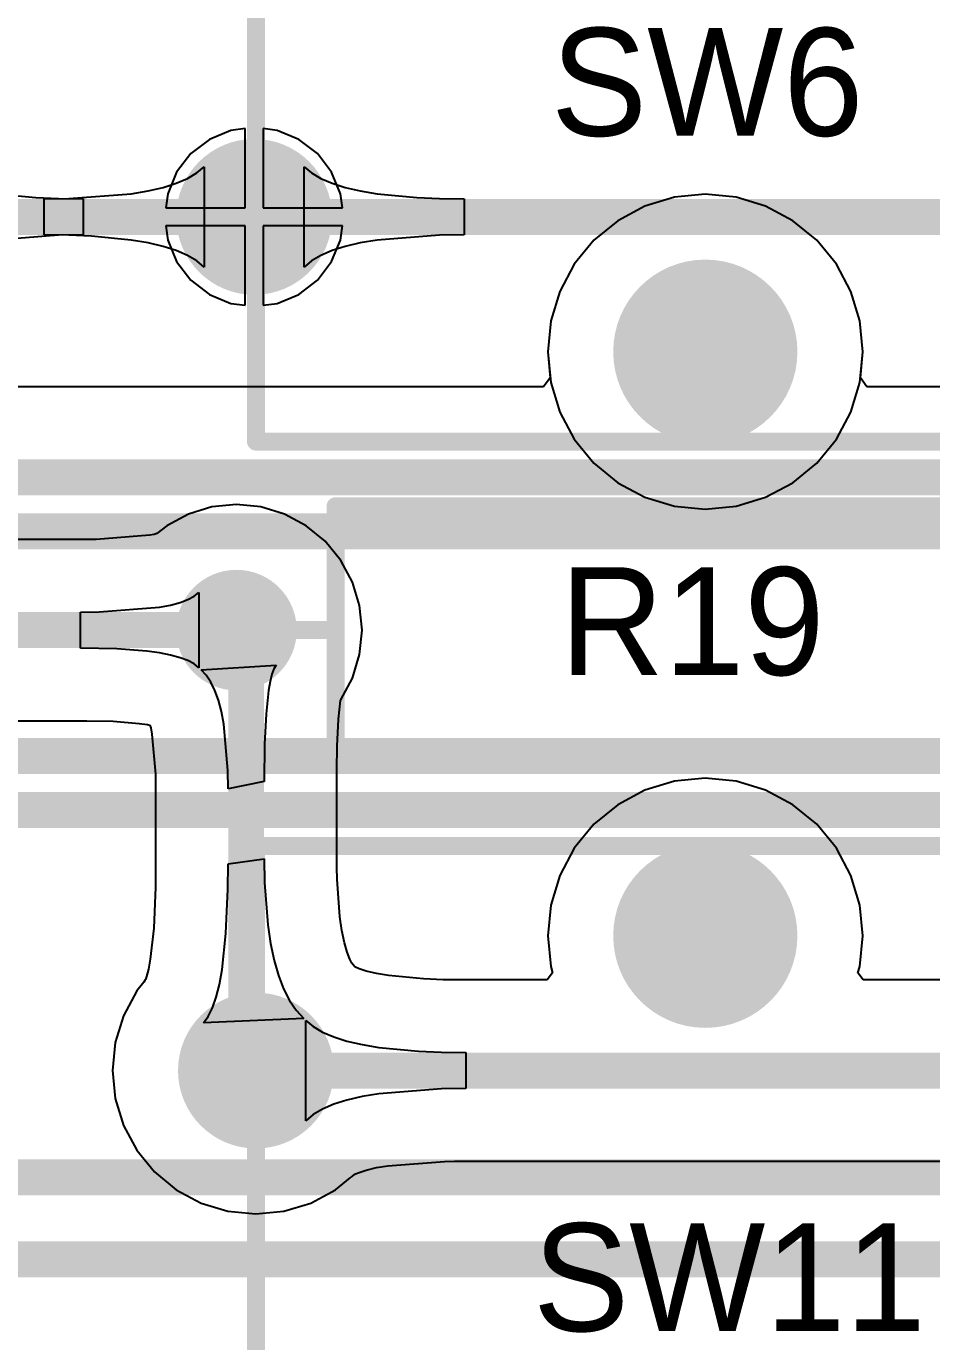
# Model space of a CAD drawing. Header units: millimetres. Extents: x 0 to 140, y 0 to 130.
# Drawn here: x 69.42 to 82.22, y 27.41 to 46 of the extents above; entities that cross this region are included whole.
import ezdxf

# ---------------------------------------------------------------- set-up
doc = ezdxf.new("R2010")
doc.units = ezdxf.units.MM
for name, color, linetype in [('BottomLayer', 5, 'Continuous'), ('BottomSolder', 6, 'Continuous'), ('MultiLayer', 9, 'Continuous'), ('PadHoleLayer', 156, 'Continuous'), ('TopLayer', 1, 'Continuous'), ('TopOverlay', 2, 'Continuous'), ('TopSolder', 216, 'Continuous')]:
    doc.layers.add(name, color=color, linetype=linetype)

# ---------------------------------------------------------------- blocks, each defined once
blk = doc.blocks.new('SW_4P_B_21')
at = {"layer": 'BottomLayer'}
h = blk.add_hatch(color=5, dxfattribs=at)
edge = h.paths.add_edge_path()
edge.add_arc((-0.0254, 4.445), 1.2, 0, 360)
h = blk.add_hatch(color=5, dxfattribs=at)
edge = h.paths.add_edge_path()
edge.add_arc((-6.3754, 2.54), 1, 0, 360)
h = blk.add_hatch(color=5, dxfattribs=at)
edge = h.paths.add_edge_path()
edge.add_arc((6.35, 2.54), 1, 0, 360)
h = blk.add_hatch(color=5, dxfattribs=at)
edge = h.paths.add_edge_path()
edge.add_arc((-6.3754, -2.54), 1, 0, 360)
h = blk.add_hatch(color=5, dxfattribs=at)
edge = h.paths.add_edge_path()
edge.add_arc((6.3246, -2.54), 1, 0, 360)
h = blk.add_hatch(color=5, dxfattribs=at)
edge = h.paths.add_edge_path()
edge.add_arc((-0.0254, -4.445), 1.2, 0, 360)
at = {"layer": 'BottomSolder'}
h = blk.add_hatch(color=6, dxfattribs=at)
edge = h.paths.add_edge_path()
edge.add_arc((-0.0254, 4.445), 1.3016, 0, 360)
h = blk.add_hatch(color=6, dxfattribs=at)
edge = h.paths.add_edge_path()
edge.add_arc((-6.3754, 2.54), 1.1016, 0, 360)
h = blk.add_hatch(color=6, dxfattribs=at)
edge = h.paths.add_edge_path()
edge.add_arc((6.35, 2.54), 1.1016, 0, 360)
h = blk.add_hatch(color=6, dxfattribs=at)
edge = h.paths.add_edge_path()
edge.add_arc((-6.3754, -2.54), 1.1016, 0, 360)
h = blk.add_hatch(color=6, dxfattribs=at)
edge = h.paths.add_edge_path()
edge.add_arc((6.3246, -2.54), 1.1016, 0, 360)
h = blk.add_hatch(color=6, dxfattribs=at)
edge = h.paths.add_edge_path()
edge.add_arc((-0.0254, -4.445), 1.3016, 0, 360)
at = {"layer": 'MultiLayer'}
h = blk.add_hatch(color=9, dxfattribs=at)
edge = h.paths.add_edge_path()
edge.add_arc((-0.0254, 4.445), 1.2, 0, 360)
h = blk.add_hatch(color=9, dxfattribs=at)
edge = h.paths.add_edge_path()
edge.add_arc((-6.3754, 2.54), 1, 0, 360)
h = blk.add_hatch(color=9, dxfattribs=at)
edge = h.paths.add_edge_path()
edge.add_arc((6.35, 2.54), 1, 0, 360)
h = blk.add_hatch(color=9, dxfattribs=at)
edge = h.paths.add_edge_path()
edge.add_arc((-6.3754, -2.54), 1, 0, 360)
h = blk.add_hatch(color=9, dxfattribs=at)
edge = h.paths.add_edge_path()
edge.add_arc((6.3246, -2.54), 1, 0, 360)
h = blk.add_hatch(color=9, dxfattribs=at)
edge = h.paths.add_edge_path()
edge.add_arc((-0.0254, -4.445), 1.2, 0, 360)
at = {"layer": 'PadHoleLayer'}
h = blk.add_hatch(color=156, dxfattribs=at)
edge = h.paths.add_edge_path()
edge.add_arc((-0.0254, 4.445), 1, 0, 360)
h = blk.add_hatch(color=156, dxfattribs=at)
edge = h.paths.add_edge_path()
edge.add_arc((-6.3754, 2.54), 0.6, 0, 360)
h = blk.add_hatch(color=156, dxfattribs=at)
edge = h.paths.add_edge_path()
edge.add_arc((6.35, 2.54), 0.6, 0, 360)
h = blk.add_hatch(color=156, dxfattribs=at)
edge = h.paths.add_edge_path()
edge.add_arc((-6.3754, -2.54), 0.6, 0, 360)
h = blk.add_hatch(color=156, dxfattribs=at)
edge = h.paths.add_edge_path()
edge.add_arc((6.3246, -2.54), 0.6, 0, 360)
h = blk.add_hatch(color=156, dxfattribs=at)
edge = h.paths.add_edge_path()
edge.add_arc((-0.0254, -4.445), 1, 0, 360)
at = {"layer": 'TopLayer'}
h = blk.add_hatch(color=1, dxfattribs=at)
edge = h.paths.add_edge_path()
edge.add_arc((-0.0254, 4.445), 1.2, 0, 360)
h = blk.add_hatch(color=1, dxfattribs=at)
edge = h.paths.add_edge_path()
edge.add_arc((-6.3754, 2.54), 1, 0, 360)
h = blk.add_hatch(color=1, dxfattribs=at)
edge = h.paths.add_edge_path()
edge.add_arc((6.35, 2.54), 1, 0, 360)
h = blk.add_hatch(color=1, dxfattribs=at)
edge = h.paths.add_edge_path()
edge.add_arc((-6.3754, -2.54), 1, 0, 360)
h = blk.add_hatch(color=1, dxfattribs=at)
edge = h.paths.add_edge_path()
edge.add_arc((6.3246, -2.54), 1, 0, 360)
h = blk.add_hatch(color=1, dxfattribs=at)
edge = h.paths.add_edge_path()
edge.add_arc((-0.0254, -4.445), 1.2, 0, 360)
at = {"layer": 'TopSolder'}
h = blk.add_hatch(color=216, dxfattribs=at)
edge = h.paths.add_edge_path()
edge.add_arc((-0.0254, 4.445), 1.3016, 0, 360)
h = blk.add_hatch(color=216, dxfattribs=at)
edge = h.paths.add_edge_path()
edge.add_arc((-6.3754, 2.54), 1.1016, 0, 360)
h = blk.add_hatch(color=216, dxfattribs=at)
edge = h.paths.add_edge_path()
edge.add_arc((6.35, 2.54), 1.1016, 0, 360)
h = blk.add_hatch(color=216, dxfattribs=at)
edge = h.paths.add_edge_path()
edge.add_arc((-6.3754, -2.54), 1.1016, 0, 360)
h = blk.add_hatch(color=216, dxfattribs=at)
edge = h.paths.add_edge_path()
edge.add_arc((6.3246, -2.54), 1.1016, 0, 360)
h = blk.add_hatch(color=216, dxfattribs=at)
edge = h.paths.add_edge_path()
edge.add_arc((-0.0254, -4.445), 1.3016, 0, 360)
at = {"layer": 'TopOverlay', "const_width": 0.254}
for points in [[(6.3246, 5.715), (-6.3754, 5.715)], [(-6.3754, 5.715), (-6.3754, -5.715)], [(6.3246, 5.715), (6.3246, -5.715)], [(6.3246, -5.715), (-6.3754, -5.715)]]:
    blk.add_lwpolyline(points, dxfattribs=at)
at = {"layer": 'TopOverlay', "const_width": 0.127}
for points in [[(-6.4389, 5.715, 1), (-6.3119, 5.715, 1)], [(-6.4389, 5.715, 1), (-6.3119, 5.715, 1)], [(6.2611, 5.715, 1), (6.3881, 5.715, 1)], [(6.2611, 5.715, 1), (6.3881, 5.715, 1)], [(-6.4389, -5.715, 1), (-6.3119, -5.715, 1)], [(-6.4389, -5.715, 1), (-6.3119, -5.715, 1)], [(6.2611, -5.715, 1), (6.3881, -5.715, 1)], [(6.2611, -5.715, 1), (6.3881, -5.715, 1)]]:
    blk.add_lwpolyline(points, format="xyb", close=True, dxfattribs=at)
blk = doc.blocks.new('SW_4P_B_26')
at = {"layer": 'BottomLayer'}
h = blk.add_hatch(color=5, dxfattribs=at)
edge = h.paths.add_edge_path()
edge.add_arc((-0.0254, 4.445), 1.2, 0, 360)
h = blk.add_hatch(color=5, dxfattribs=at)
edge = h.paths.add_edge_path()
edge.add_arc((-6.3754, 2.54), 1, 0, 360)
h = blk.add_hatch(color=5, dxfattribs=at)
edge = h.paths.add_edge_path()
edge.add_arc((6.35, 2.54), 1, 0, 360)
h = blk.add_hatch(color=5, dxfattribs=at)
edge = h.paths.add_edge_path()
edge.add_arc((-6.3754, -2.54), 1, 0, 360)
h = blk.add_hatch(color=5, dxfattribs=at)
edge = h.paths.add_edge_path()
edge.add_arc((6.3246, -2.54), 1, 0, 360)
h = blk.add_hatch(color=5, dxfattribs=at)
edge = h.paths.add_edge_path()
edge.add_arc((-0.0254, -4.445), 1.2, 0, 360)
at = {"layer": 'BottomSolder'}
h = blk.add_hatch(color=6, dxfattribs=at)
edge = h.paths.add_edge_path()
edge.add_arc((-0.0254, 4.445), 1.3016, 0, 360)
h = blk.add_hatch(color=6, dxfattribs=at)
edge = h.paths.add_edge_path()
edge.add_arc((-6.3754, 2.54), 1.1016, 0, 360)
h = blk.add_hatch(color=6, dxfattribs=at)
edge = h.paths.add_edge_path()
edge.add_arc((6.35, 2.54), 1.1016, 0, 360)
h = blk.add_hatch(color=6, dxfattribs=at)
edge = h.paths.add_edge_path()
edge.add_arc((-6.3754, -2.54), 1.1016, 0, 360)
h = blk.add_hatch(color=6, dxfattribs=at)
edge = h.paths.add_edge_path()
edge.add_arc((6.3246, -2.54), 1.1016, 0, 360)
h = blk.add_hatch(color=6, dxfattribs=at)
edge = h.paths.add_edge_path()
edge.add_arc((-0.0254, -4.445), 1.3016, 0, 360)
at = {"layer": 'MultiLayer'}
h = blk.add_hatch(color=9, dxfattribs=at)
edge = h.paths.add_edge_path()
edge.add_arc((-0.0254, 4.445), 1.2, 0, 360)
h = blk.add_hatch(color=9, dxfattribs=at)
edge = h.paths.add_edge_path()
edge.add_arc((-6.3754, 2.54), 1, 0, 360)
h = blk.add_hatch(color=9, dxfattribs=at)
edge = h.paths.add_edge_path()
edge.add_arc((6.35, 2.54), 1, 0, 360)
h = blk.add_hatch(color=9, dxfattribs=at)
edge = h.paths.add_edge_path()
edge.add_arc((-6.3754, -2.54), 1, 0, 360)
h = blk.add_hatch(color=9, dxfattribs=at)
edge = h.paths.add_edge_path()
edge.add_arc((6.3246, -2.54), 1, 0, 360)
h = blk.add_hatch(color=9, dxfattribs=at)
edge = h.paths.add_edge_path()
edge.add_arc((-0.0254, -4.445), 1.2, 0, 360)
at = {"layer": 'PadHoleLayer'}
h = blk.add_hatch(color=156, dxfattribs=at)
edge = h.paths.add_edge_path()
edge.add_arc((-0.0254, 4.445), 1, 0, 360)
h = blk.add_hatch(color=156, dxfattribs=at)
edge = h.paths.add_edge_path()
edge.add_arc((-6.3754, 2.54), 0.6, 0, 360)
h = blk.add_hatch(color=156, dxfattribs=at)
edge = h.paths.add_edge_path()
edge.add_arc((6.35, 2.54), 0.6, 0, 360)
h = blk.add_hatch(color=156, dxfattribs=at)
edge = h.paths.add_edge_path()
edge.add_arc((-6.3754, -2.54), 0.6, 0, 360)
h = blk.add_hatch(color=156, dxfattribs=at)
edge = h.paths.add_edge_path()
edge.add_arc((6.3246, -2.54), 0.6, 0, 360)
h = blk.add_hatch(color=156, dxfattribs=at)
edge = h.paths.add_edge_path()
edge.add_arc((-0.0254, -4.445), 1, 0, 360)
at = {"layer": 'TopLayer'}
h = blk.add_hatch(color=1, dxfattribs=at)
edge = h.paths.add_edge_path()
edge.add_arc((-0.0254, 4.445), 1.2, 0, 360)
h = blk.add_hatch(color=1, dxfattribs=at)
edge = h.paths.add_edge_path()
edge.add_arc((-6.3754, 2.54), 1, 0, 360)
h = blk.add_hatch(color=1, dxfattribs=at)
edge = h.paths.add_edge_path()
edge.add_arc((6.35, 2.54), 1, 0, 360)
h = blk.add_hatch(color=1, dxfattribs=at)
edge = h.paths.add_edge_path()
edge.add_arc((-6.3754, -2.54), 1, 0, 360)
h = blk.add_hatch(color=1, dxfattribs=at)
edge = h.paths.add_edge_path()
edge.add_arc((6.3246, -2.54), 1, 0, 360)
h = blk.add_hatch(color=1, dxfattribs=at)
edge = h.paths.add_edge_path()
edge.add_arc((-0.0254, -4.445), 1.2, 0, 360)
at = {"layer": 'TopSolder'}
h = blk.add_hatch(color=216, dxfattribs=at)
edge = h.paths.add_edge_path()
edge.add_arc((-0.0254, 4.445), 1.3016, 0, 360)
h = blk.add_hatch(color=216, dxfattribs=at)
edge = h.paths.add_edge_path()
edge.add_arc((-6.3754, 2.54), 1.1016, 0, 360)
h = blk.add_hatch(color=216, dxfattribs=at)
edge = h.paths.add_edge_path()
edge.add_arc((6.35, 2.54), 1.1016, 0, 360)
h = blk.add_hatch(color=216, dxfattribs=at)
edge = h.paths.add_edge_path()
edge.add_arc((-6.3754, -2.54), 1.1016, 0, 360)
h = blk.add_hatch(color=216, dxfattribs=at)
edge = h.paths.add_edge_path()
edge.add_arc((6.3246, -2.54), 1.1016, 0, 360)
h = blk.add_hatch(color=216, dxfattribs=at)
edge = h.paths.add_edge_path()
edge.add_arc((-0.0254, -4.445), 1.3016, 0, 360)
at = {"layer": 'TopOverlay', "const_width": 0.254}
for points in [[(6.3246, 5.715), (-6.3754, 5.715)], [(-6.3754, 5.715), (-6.3754, -5.715)], [(6.3246, 5.715), (6.3246, -5.715)], [(6.3246, -5.715), (-6.3754, -5.715)]]:
    blk.add_lwpolyline(points, dxfattribs=at)
at = {"layer": 'TopOverlay', "const_width": 0.127}
for points in [[(-6.4389, 5.715, 1), (-6.3119, 5.715, 1)], [(-6.4389, 5.715, 1), (-6.3119, 5.715, 1)], [(6.2611, 5.715, 1), (6.3881, 5.715, 1)], [(6.2611, 5.715, 1), (6.3881, 5.715, 1)], [(-6.4389, -5.715, 1), (-6.3119, -5.715, 1)], [(-6.4389, -5.715, 1), (-6.3119, -5.715, 1)], [(6.2611, -5.715, 1), (6.3881, -5.715, 1)], [(6.2611, -5.715, 1), (6.3881, -5.715, 1)]]:
    blk.add_lwpolyline(points, format="xyb", close=True, dxfattribs=at)
blk = doc.blocks.new('_________1_2__32')
at = {"layer": 'BottomLayer'}
h = blk.add_hatch(color=5, dxfattribs=at)
edge = h.paths.add_edge_path()
edge.add_arc((-6.4, 0), 0.75, 0, 360)
h = blk.add_hatch(color=5, dxfattribs=at)
edge = h.paths.add_edge_path()
edge.add_arc((6.4, 0), 0.75, 0, 360)
at = {"layer": 'BottomSolder'}
h = blk.add_hatch(color=6, dxfattribs=at)
edge = h.paths.add_edge_path()
edge.add_arc((-6.4, 0), 0.852, 0, 360)
h = blk.add_hatch(color=6, dxfattribs=at)
edge = h.paths.add_edge_path()
edge.add_arc((6.4, 0), 0.852, 0, 360)
at = {"layer": 'MultiLayer'}
h = blk.add_hatch(color=9, dxfattribs=at)
edge = h.paths.add_edge_path()
edge.add_arc((-6.4, 0), 0.75, 0, 360)
h = blk.add_hatch(color=9, dxfattribs=at)
edge = h.paths.add_edge_path()
edge.add_arc((6.4, 0), 0.75, 0, 360)
at = {"layer": 'PadHoleLayer'}
h = blk.add_hatch(color=156, dxfattribs=at)
edge = h.paths.add_edge_path()
edge.add_arc((-6.4, 0), 0.35, 0, 360)
h = blk.add_hatch(color=156, dxfattribs=at)
edge = h.paths.add_edge_path()
edge.add_arc((6.4, 0), 0.35, 0, 360)
at = {"layer": 'TopLayer'}
h = blk.add_hatch(color=1, dxfattribs=at)
edge = h.paths.add_edge_path()
edge.add_arc((-6.4, 0), 0.75, 0, 360)
h = blk.add_hatch(color=1, dxfattribs=at)
edge = h.paths.add_edge_path()
edge.add_arc((6.4, 0), 0.75, 0, 360)
at = {"layer": 'TopSolder'}
h = blk.add_hatch(color=216, dxfattribs=at)
edge = h.paths.add_edge_path()
edge.add_arc((-6.4, 0), 0.852, 0, 360)
h = blk.add_hatch(color=216, dxfattribs=at)
edge = h.paths.add_edge_path()
edge.add_arc((6.4, 0), 0.852, 0, 360)
at = {"layer": 'TopOverlay', "const_width": 0.254}
for points in [[(-5, 1.75), (-5, -1.75)], [(5, 1.75), (-5, 1.75)], [(5, 1.75), (5, -1.75)], [(-5.08, 0), (-5.842, 0)], [(5.842, 0), (5.08, 0)], [(5, -1.75), (-5, -1.75)]]:
    blk.add_lwpolyline(points, dxfattribs=at)
at = {"layer": 'TopOverlay', "const_width": 0.127}
for points in [[(-5.064, 1.75, 1), (-4.937, 1.75, 1)], [(-5.064, 1.75, 1), (-4.937, 1.75, 1)], [(4.937, 1.75, 1), (5.064, 1.75, 1)], [(4.937, 1.75, 1), (5.064, 1.75, 1)], [(-5.905, 0, 1), (-5.779, 0, 1)], [(-5.144, 0, 1), (-5.016, 0, 1)], [(5.016, 0, 1), (5.144, 0, 1)], [(5.779, 0, 1), (5.905, 0, 1)], [(-5.064, -1.75, 1), (-4.937, -1.75, 1)], [(-5.064, -1.75, 1), (-4.937, -1.75, 1)], [(4.937, -1.75, 1), (5.064, -1.75, 1)], [(4.937, -1.75, 1), (5.064, -1.75, 1)]]:
    blk.add_lwpolyline(points, format="xyb", close=True, dxfattribs=at)

msp = doc.modelspace()

# ---------------------------------------------------------------- linework, layer by layer
at = {"layer": 'BottomLayer'}
for p, q in [((72.314, 44.526), (72.009, 44.399)), ((72.515, 44.552), (72.314, 44.526)), ((72.515, 43.431), (72.515, 44.552)), ((72.969, 44.526), (72.769, 44.552)), ((72.769, 44.552), (72.769, 43.431)), ((73.274, 44.399), (72.969, 44.526)), ((72.009, 44.399), (71.747, 44.198)), ((73.536, 44.198), (73.274, 44.399)), ((71.747, 44.198), (71.546, 43.936)), ((73.737, 43.936), (73.536, 44.198)), ((71.546, 43.936), (71.42, 43.631)), ((71.699, 43.848), (71.831, 43.925)), ((71.831, 43.925), (71.935, 44.012)), ((71.935, 44.012), (71.935, 42.596)), ((73.348, 42.596), (73.348, 44.012)), ((73.348, 44.012), (73.453, 43.925)), ((73.453, 43.925), (73.584, 43.848)), ((73.863, 43.631), (73.737, 43.936)), ((71.143, 43.671), (71.355, 43.721)), ((71.355, 43.721), (71.541, 43.78)), ((71.541, 43.78), (71.699, 43.848)), ((73.584, 43.848), (73.743, 43.78)), ((73.743, 43.78), (73.928, 43.721)), ((73.928, 43.721), (74.141, 43.671)), ((68.996, 43.631), (69.556, 43.576)), ((69.556, 43.576), (69.877, 43.563)), ((69.674, 43.558), (70.022, 43.563)), ((69.674, 43.05), (69.674, 43.558)), ((69.877, 43.563), (70.225, 43.558)), ((70.022, 43.563), (70.903, 43.631)), ((70.225, 43.558), (70.225, 43.05)), ((70.903, 43.631), (71.143, 43.671)), ((71.42, 43.631), (71.394, 43.431)), ((73.89, 43.431), (73.863, 43.631)), ((74.141, 43.671), (74.38, 43.631)), ((74.38, 43.631), (74.94, 43.576)), ((74.94, 43.576), (75.261, 43.563)), ((75.261, 43.563), (75.609, 43.558)), ((75.609, 43.558), (75.609, 43.05)), ((78.583, 43.583), (78.165, 43.456)), ((79.017, 43.626), (78.583, 43.583)), ((79.451, 43.583), (79.017, 43.626)), ((79.869, 43.456), (79.451, 43.583)), ((71.394, 43.431), (72.515, 43.431)), ((72.769, 43.431), (73.89, 43.431)), ((78.165, 43.456), (77.78, 43.25)), ((80.254, 43.25), (79.869, 43.456)), ((72.515, 43.177), (71.394, 43.177)), ((71.394, 43.177), (71.42, 42.977)), ((72.515, 42.056), (72.515, 43.177)), ((73.89, 43.177), (72.769, 43.177)), ((72.769, 43.177), (72.769, 42.056)), ((73.863, 42.977), (73.89, 43.177)), ((77.78, 43.25), (77.443, 42.974)), ((80.592, 42.974), (80.254, 43.25)), ((69.877, 43.045), (68.996, 42.977)), ((70.022, 43.045), (69.674, 43.05)), ((70.225, 43.05), (69.877, 43.045)), ((70.343, 43.032), (70.022, 43.045)), ((70.903, 42.977), (70.343, 43.032)), ((71.143, 42.937), (70.903, 42.977)), ((71.42, 42.977), (71.546, 42.672)), ((73.737, 42.672), (73.863, 42.977)), ((74.38, 42.977), (74.141, 42.937)), ((75.261, 43.045), (74.38, 42.977)), ((75.609, 43.05), (75.261, 43.045)), ((77.443, 42.974), (77.166, 42.636)), ((80.869, 42.636), (80.592, 42.974)), ((71.355, 42.887), (71.143, 42.937)), ((71.541, 42.828), (71.355, 42.887)), ((71.699, 42.76), (71.541, 42.828)), ((71.831, 42.683), (71.699, 42.76)), ((73.584, 42.76), (73.453, 42.683)), ((73.743, 42.828), (73.584, 42.76)), ((73.928, 42.887), (73.743, 42.828)), ((74.141, 42.937), (73.928, 42.887)), ((71.546, 42.672), (71.747, 42.41)), ((71.935, 42.596), (71.831, 42.683)), ((73.453, 42.683), (73.348, 42.596)), ((73.536, 42.41), (73.737, 42.672)), ((77.166, 42.636), (76.96, 42.251)), ((81.074, 42.251), (80.869, 42.636)), ((71.747, 42.41), (72.009, 42.209)), ((73.274, 42.209), (73.536, 42.41)), ((72.009, 42.209), (72.314, 42.082)), ((72.969, 42.082), (73.274, 42.209)), ((76.96, 42.251), (76.833, 41.833)), ((81.201, 41.833), (81.074, 42.251)), ((72.314, 42.082), (72.515, 42.056)), ((72.769, 42.056), (72.969, 42.082)), ((76.833, 41.833), (76.79, 41.399)), ((81.244, 41.399), (81.201, 41.833)), ((76.79, 41.399), (76.833, 40.965)), ((81.201, 40.965), (81.244, 41.399)), ((76.833, 40.965), (76.96, 40.547)), ((81.074, 40.547), (81.201, 40.965)), ((76.96, 40.547), (77.166, 40.162)), ((80.869, 40.162), (81.074, 40.547)), ((77.166, 40.162), (77.443, 39.824)), ((80.592, 39.824), (80.869, 40.162)), ((77.443, 39.824), (77.78, 39.548)), ((80.254, 39.548), (80.592, 39.824)), ((77.78, 39.548), (78.165, 39.342)), ((79.869, 39.342), (80.254, 39.548)), ((72.392, 39.24), (72.045, 39.205)), ((72.738, 39.205), (72.392, 39.24)), ((78.165, 39.342), (78.583, 39.215)), ((79.451, 39.215), (79.869, 39.342)), ((71.713, 39.104), (71.406, 38.94)), ((72.045, 39.205), (71.713, 39.104)), ((73.071, 39.104), (72.738, 39.205)), ((73.378, 38.94), (73.071, 39.104)), ((78.583, 39.215), (79.017, 39.172)), ((79.017, 39.172), (79.451, 39.215)), ((71.406, 38.94), (71.269, 38.828)), ((73.646, 38.72), (73.378, 38.94)), ((70.393, 38.746), (69.197, 38.746)), ((70.409, 38.746), (70.393, 38.746)), ((71.166, 38.805), (70.409, 38.746)), ((71.229, 38.818), (71.166, 38.805)), ((71.269, 38.828), (71.229, 38.818)), ((73.867, 38.451), (73.646, 38.72)), ((74.031, 38.144), (73.867, 38.451)), ((74.132, 37.811), (74.031, 38.144)), ((71.706, 37.896), (71.795, 37.943)), ((71.795, 37.943), (71.862, 37.996)), ((71.862, 37.996), (71.862, 36.934)), ((70.454, 37.722), (71.304, 37.788)), ((71.304, 37.788), (71.461, 37.819)), ((71.461, 37.819), (71.595, 37.855)), ((71.595, 37.855), (71.706, 37.896)), ((74.166, 37.465), (74.132, 37.811)), ((70.186, 37.719), (70.454, 37.722)), ((70.186, 37.211), (70.186, 37.719)), ((74.132, 37.119), (74.166, 37.465)), ((70.701, 37.2), (70.186, 37.211)), ((71.125, 37.167), (70.701, 37.2)), ((71.304, 37.142), (71.125, 37.167)), ((71.461, 37.111), (71.304, 37.142)), ((71.595, 37.075), (71.461, 37.111)), ((71.706, 37.034), (71.595, 37.075)), ((71.795, 36.987), (71.706, 37.034)), ((74.031, 36.786), (74.132, 37.119)), ((71.862, 36.934), (71.795, 36.987)), ((71.893, 36.904), (72.955, 36.97)), ((71.966, 36.826), (71.893, 36.904)), ((72.031, 36.729), (71.966, 36.826)), ((72.893, 36.842), (72.867, 36.74)), ((72.922, 36.918), (72.893, 36.842)), ((72.955, 36.97), (72.922, 36.918)), ((72.088, 36.611), (72.031, 36.729)), ((72.867, 36.74), (72.845, 36.613)), ((73.867, 36.479), (74.031, 36.786)), ((72.138, 36.473), (72.088, 36.611)), ((72.18, 36.315), (72.138, 36.473)), ((72.845, 36.613), (72.811, 36.284)), ((73.833, 36.206), (73.861, 36.471)), ((73.861, 36.471), (73.867, 36.479)), ((73.861, 36.471), (73.861, 36.471)), ((72.214, 36.137), (72.18, 36.315)), ((72.811, 36.284), (72.79, 35.855)), ((69.081, 36.184), (70.277, 36.184)), ((70.277, 36.184), (70.65, 36.176)), ((70.65, 36.176), (71.015, 36.147)), ((71.015, 36.147), (71.136, 36.131)), ((71.136, 36.131), (71.17, 36.124)), ((71.17, 36.124), (71.18, 36.086)), ((71.18, 36.086), (71.198, 35.994)), ((72.272, 35.482), (72.214, 36.137)), ((73.815, 35.824), (73.833, 36.206)), ((71.198, 35.994), (71.247, 35.43)), ((72.79, 35.855), (72.783, 35.325)), ((73.81, 35.488), (73.815, 35.824)), ((71.247, 35.43), (71.248, 35.364)), ((71.248, 35.364), (71.248, 33.941)), ((72.275, 35.224), (72.272, 35.482)), ((72.783, 35.325), (72.275, 35.224)), ((73.81, 34.111), (73.81, 35.488)), ((78.583, 35.33), (78.165, 35.203)), ((79.017, 35.373), (78.583, 35.33)), ((79.451, 35.33), (79.017, 35.373)), ((79.869, 35.203), (79.451, 35.33)), ((78.165, 35.203), (77.78, 34.997)), ((80.254, 34.997), (79.869, 35.203)), ((77.78, 34.997), (77.443, 34.721)), ((80.592, 34.721), (80.254, 34.997)), ((77.443, 34.721), (77.166, 34.383)), ((80.869, 34.383), (80.592, 34.721)), ((72.275, 34.161), (72.783, 34.234)), ((72.783, 34.234), (72.789, 33.898)), ((77.166, 34.383), (76.96, 33.998)), ((81.074, 33.998), (80.869, 34.383)), ((72.272, 33.803), (72.275, 34.161)), ((73.813, 33.944), (73.81, 34.111)), ((71.247, 33.831), (71.222, 33.254)), ((71.248, 33.941), (71.247, 33.831)), ((72.789, 33.898), (72.834, 33.299)), ((73.853, 33.412), (73.813, 33.944)), ((76.96, 33.998), (76.833, 33.58)), ((81.201, 33.58), (81.074, 33.998)), ((72.244, 33.176), (72.272, 33.803)), ((76.833, 33.58), (76.79, 33.146)), ((81.244, 33.146), (81.201, 33.58)), ((72.834, 33.299), (72.873, 33.036)), ((73.882, 33.218), (73.853, 33.412)), ((71.222, 33.254), (71.174, 32.815)), ((72.188, 32.667), (72.244, 33.176)), ((73.918, 33.047), (73.882, 33.218)), ((76.79, 33.146), (76.833, 32.712)), ((81.201, 32.712), (81.244, 33.146)), ((72.873, 33.036), (72.923, 32.798)), ((73.957, 32.912), (73.918, 33.047)), ((73.994, 32.815), (73.957, 32.912)), ((71.174, 32.815), (71.148, 32.674)), ((72.923, 32.798), (72.985, 32.585)), ((74.024, 32.757), (73.994, 32.815)), ((74.04, 32.734), (74.024, 32.757)), ((74.064, 32.708), (74.04, 32.734)), ((71.108, 32.529), (71.097, 32.514)), ((71.122, 32.57), (71.108, 32.529)), ((71.148, 32.674), (71.122, 32.57)), ((72.15, 32.457), (72.188, 32.667)), ((72.985, 32.585), (73.057, 32.396)), ((74.067, 32.705), (74.064, 32.708)), ((74.073, 32.702), (74.067, 32.705)), ((74.126, 32.679), (74.073, 32.702)), ((74.226, 32.647), (74.126, 32.679)), ((74.369, 32.613), (74.226, 32.647)), ((74.541, 32.584), (74.369, 32.613)), ((75.037, 32.536), (74.541, 32.584)), ((75.315, 32.524), (75.037, 32.536)), ((76.86, 32.624), (76.784, 32.522)), ((76.833, 32.712), (76.86, 32.624)), ((81.174, 32.624), (81.201, 32.712)), ((81.25, 32.522), (81.174, 32.624)), ((70.983, 32.366), (70.796, 32.016)), ((71.083, 32.488), (70.983, 32.366)), ((71.097, 32.514), (71.083, 32.488)), ((72.105, 32.277), (72.15, 32.457)), ((73.057, 32.396), (73.141, 32.233)), ((75.473, 32.522), (75.315, 32.524)), ((76.784, 32.522), (75.473, 32.522)), ((82.561, 32.522), (81.25, 32.522)), ((72.052, 32.126), (72.105, 32.277)), ((73.141, 32.233), (73.236, 32.093)), ((70.796, 32.016), (70.68, 31.636)), ((71.927, 31.914), (71.993, 32.005)), ((73.342, 31.979), (71.927, 31.914)), ((71.993, 32.005), (72.052, 32.126)), ((73.236, 32.093), (73.342, 31.979)), ((73.374, 30.533), (73.374, 31.949)), ((73.374, 31.949), (73.478, 31.862)), ((73.478, 31.862), (73.609, 31.785)), ((73.609, 31.785), (73.768, 31.717)), ((70.68, 31.636), (70.641, 31.241)), ((73.768, 31.717), (73.953, 31.658)), ((73.953, 31.658), (74.166, 31.608)), ((74.166, 31.608), (74.405, 31.568)), ((74.405, 31.568), (74.966, 31.513)), ((74.966, 31.513), (75.287, 31.5)), ((75.287, 31.5), (75.634, 31.495)), ((75.634, 31.495), (75.634, 30.987)), ((70.641, 31.241), (70.68, 30.846)), ((74.166, 30.874), (73.953, 30.824)), ((74.405, 30.914), (74.166, 30.874)), ((75.287, 30.982), (74.405, 30.914)), ((75.634, 30.987), (75.287, 30.982)), ((70.68, 30.846), (70.796, 30.466)), ((73.609, 30.697), (73.478, 30.62)), ((73.768, 30.765), (73.609, 30.697)), ((73.953, 30.824), (73.768, 30.765)), ((73.478, 30.62), (73.374, 30.533)), ((70.796, 30.466), (70.983, 30.116)), ((70.983, 30.116), (71.235, 29.809)), ((74.531, 29.896), (75.333, 29.958)), ((75.333, 29.958), (75.473, 29.96)), ((75.473, 29.96), (82.561, 29.96)), ((71.235, 29.809), (71.542, 29.557)), ((74, 29.727), (74.026, 29.743)), ((74.026, 29.743), (74.067, 29.777)), ((74.067, 29.777), (74.073, 29.78)), ((74.073, 29.78), (74.126, 29.803)), ((74.126, 29.803), (74.226, 29.835)), ((74.226, 29.835), (74.369, 29.869)), ((74.369, 29.869), (74.531, 29.896)), ((71.542, 29.557), (71.892, 29.369)), ((73.442, 29.369), (73.793, 29.557)), ((73.793, 29.557), (74, 29.727)), ((71.892, 29.369), (72.272, 29.254)), ((73.062, 29.254), (73.442, 29.369)), ((72.272, 29.254), (72.667, 29.215)), ((72.667, 29.215), (73.062, 29.254))]:
    msp.add_line(p, q, dxfattribs=at)
at = {"layer": 'BottomLayer', "const_width": 0.508}
for points in [[(67.258, 43.304), (72.642, 43.304)], [(72.642, 43.304), (85.367, 43.304)], [(67.082, 37.465), (72.392, 37.465)], [(72.392, 37.465), (72.529, 37.327)], [(72.529, 31.379), (72.529, 37.327)], [(72.529, 31.379), (72.667, 31.241)], [(72.667, 31.241), (85.367, 31.241)]]:
    msp.add_lwpolyline(points, dxfattribs=at)
at = {"layer": 'BottomLayer', "const_width": 0.254}
for points in [[(72.515, 43.304, 1), (72.769, 43.304, 1)], [(72.515, 43.304, 1), (72.769, 43.304, 1)], [(72.265, 37.465, 1), (72.519, 37.465, 1)], [(72.265, 37.465, 1), (72.519, 37.465, 1)], [(72.402, 37.327, 1), (72.656, 37.327, 1)], [(72.402, 37.327, 1), (72.656, 37.327, 1)], [(72.402, 31.379, 1), (72.656, 31.379, 1)], [(72.402, 31.379, 1), (72.656, 31.379, 1)], [(72.54, 31.241, 1), (72.794, 31.241, 1)], [(72.54, 31.241, 1), (72.794, 31.241, 1)]]:
    msp.add_lwpolyline(points, format="xyb", close=True, dxfattribs=at)
at = {"layer": 'TopLayer'}
for p, q in [((72.314, 44.526), (72.009, 44.399)), ((72.515, 44.552), (72.314, 44.526)), ((72.515, 43.431), (72.515, 44.552)), ((72.969, 44.526), (72.769, 44.552)), ((72.769, 44.552), (72.769, 43.431)), ((73.274, 44.399), (72.969, 44.526)), ((72.009, 44.399), (71.747, 44.198)), ((73.536, 44.198), (73.274, 44.399)), ((71.747, 44.198), (71.546, 43.936)), ((73.737, 43.936), (73.536, 44.198)), ((71.546, 43.936), (71.42, 43.631)), ((73.863, 43.631), (73.737, 43.936)), ((71.42, 43.631), (71.394, 43.431)), ((73.89, 43.431), (73.863, 43.631)), ((78.583, 43.583), (78.165, 43.456)), ((79.017, 43.626), (78.583, 43.583)), ((79.451, 43.583), (79.017, 43.626)), ((79.869, 43.456), (79.451, 43.583)), ((71.394, 43.431), (72.515, 43.431)), ((72.769, 43.431), (73.89, 43.431)), ((78.165, 43.456), (77.78, 43.25)), ((80.254, 43.25), (79.869, 43.456)), ((72.515, 43.177), (71.394, 43.177)), ((71.394, 43.177), (71.42, 42.977)), ((72.515, 42.056), (72.515, 43.177)), ((73.89, 43.177), (72.769, 43.177)), ((72.769, 43.177), (72.769, 42.056)), ((73.863, 42.977), (73.89, 43.177)), ((77.78, 43.25), (77.443, 42.974)), ((80.592, 42.974), (80.254, 43.25)), ((71.42, 42.977), (71.546, 42.672)), ((73.737, 42.672), (73.863, 42.977)), ((77.443, 42.974), (77.166, 42.636)), ((80.869, 42.636), (80.592, 42.974)), ((71.546, 42.672), (71.747, 42.41)), ((73.536, 42.41), (73.737, 42.672)), ((77.166, 42.636), (76.96, 42.251)), ((81.074, 42.251), (80.869, 42.636)), ((71.747, 42.41), (72.009, 42.209)), ((73.274, 42.209), (73.536, 42.41)), ((72.009, 42.209), (72.314, 42.082)), ((72.969, 42.082), (73.274, 42.209)), ((76.96, 42.251), (76.833, 41.833)), ((81.201, 41.833), (81.074, 42.251)), ((72.314, 42.082), (72.515, 42.056)), ((72.769, 42.056), (72.969, 42.082)), ((76.833, 41.833), (76.79, 41.399)), ((81.244, 41.399), (81.201, 41.833)), ((76.79, 41.399), (76.826, 41.032)), ((81.208, 41.032), (81.244, 41.399)), ((76.732, 40.905), (63.193, 40.905)), ((76.826, 41.032), (76.732, 40.905)), ((81.302, 40.905), (81.208, 41.032)), ((94.841, 40.905), (81.302, 40.905))]:
    msp.add_line(p, q, dxfattribs=at)
at = {"layer": 'TopLayer', "const_width": 0.508}
for points in [[(35.814, 39.624), (105.664, 39.624)], [(34.29, 38.862), (104.648, 38.862)], [(35.56, 35.687), (104.902, 35.687)], [(35.244, 34.925), (104.048, 34.925)], [(30.146, 29.733), (102.474, 29.733)], [(32.639, 28.575), (95.223, 28.575)]]:
    msp.add_lwpolyline(points, dxfattribs=at)

# ---------------------------------------------------------------- block references
at = {"rotation": 180}
for name, p in [('SW_4P_B_26', (78.992, 45.844)), ('_________1_2__32', (78.792, 37.465)), ('SW_4P_B_21', (78.992, 28.701))]:
    msp.add_blockref(name, p, dxfattribs=at)

# ---------------------------------------------------------------- texts
at = {"layer": 'TopOverlay'}
for s, p in [('SW6', (76.836, 44.45)), ('R19', (76.963, 36.83)), ('SW11', (76.582, 27.559))]:
    msp.add_text(s, height=1.524, dxfattribs=at).set_placement(p)

doc.saveas('drawing.dxf')
